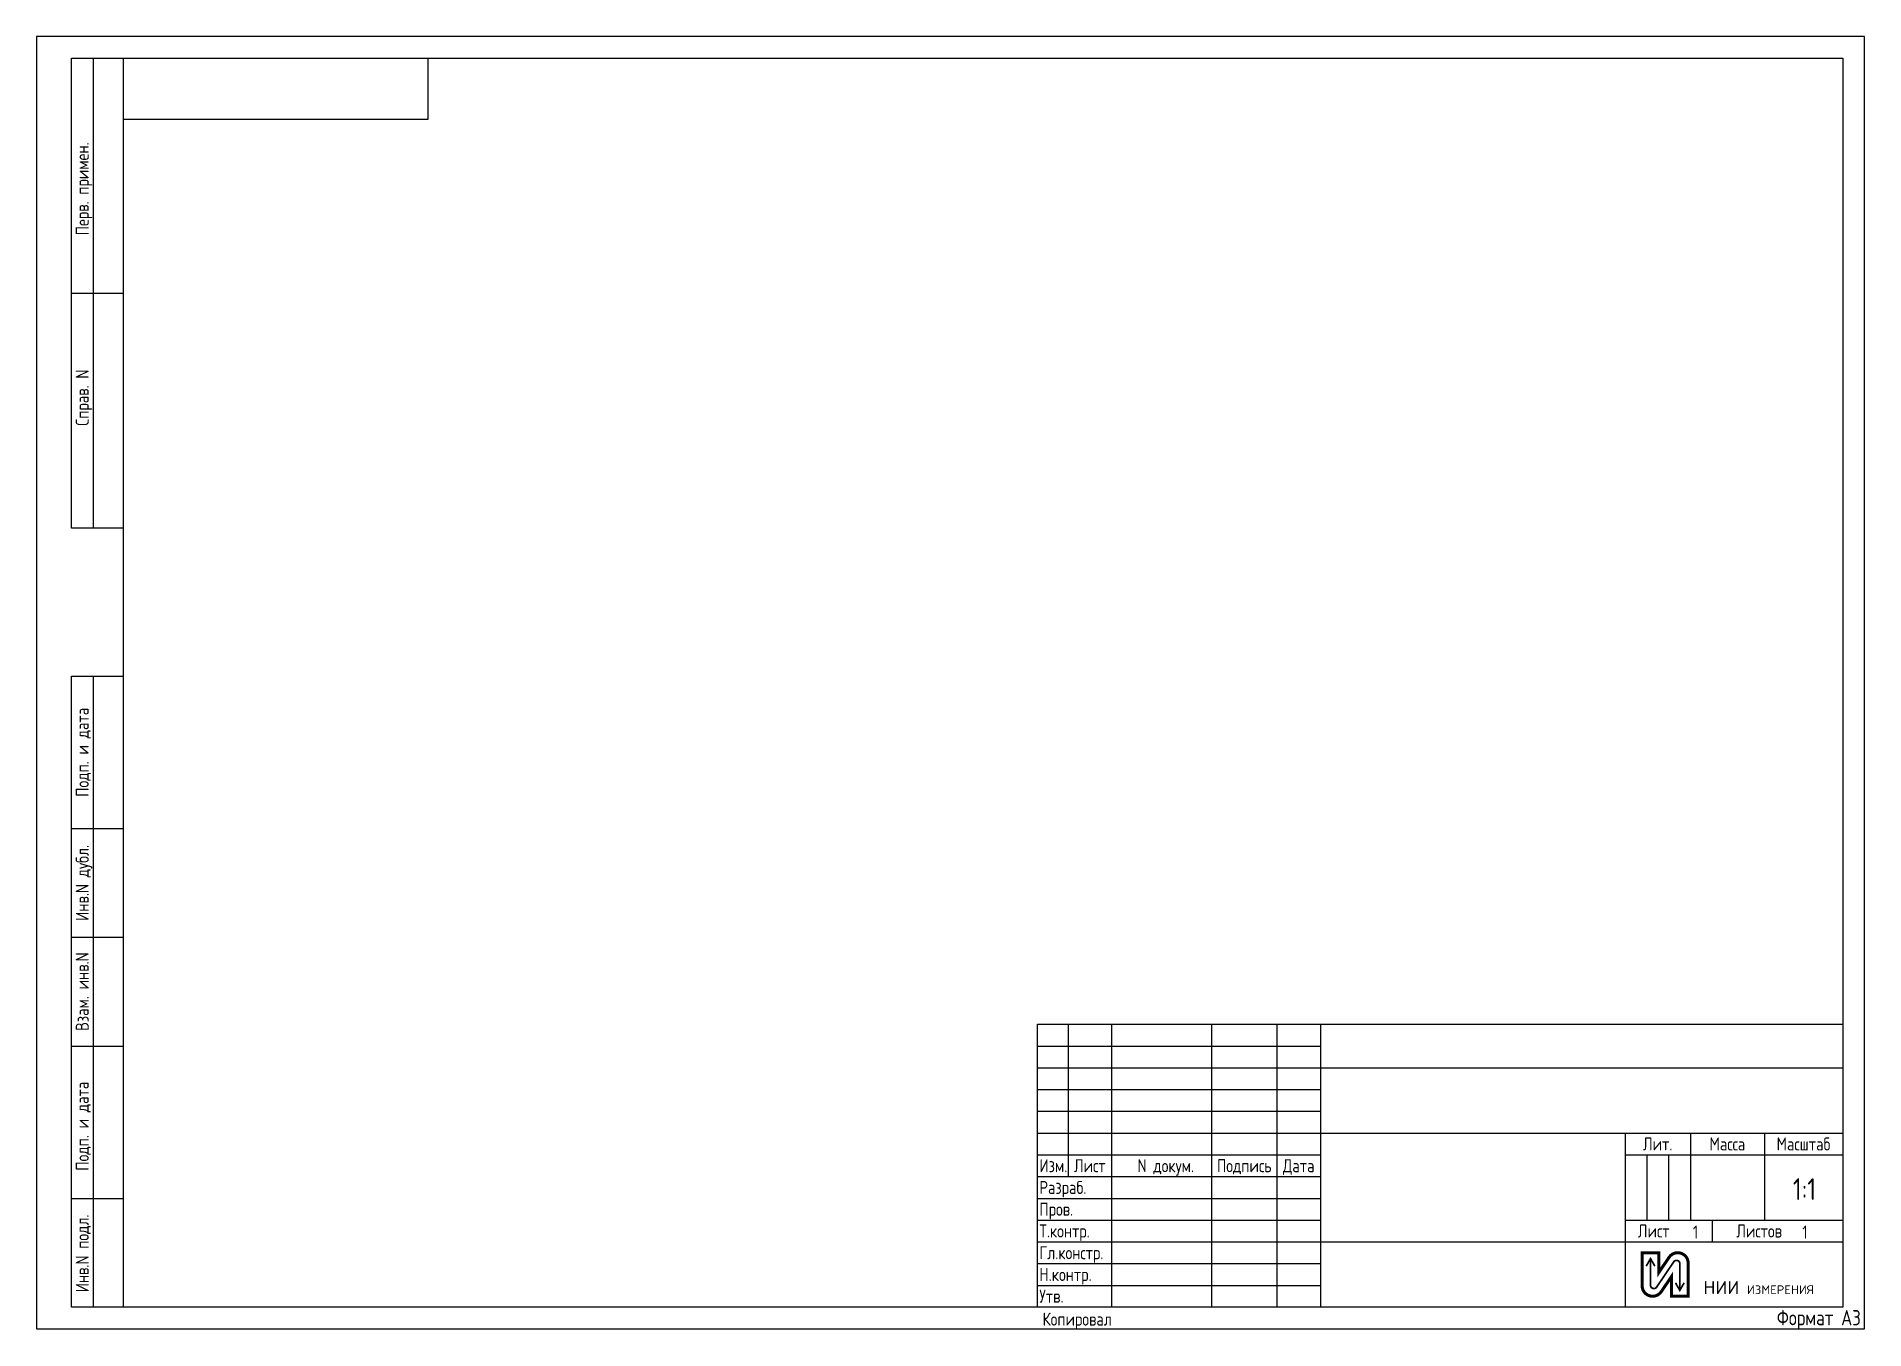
# Paper-space layout 'А3 (1)' of a CAD drawing. Header units: millimetres. Extents: x 0 to 420, y 0 to 297.
import ezdxf
from ezdxf.enums import TextEntityAlignment as Align

# ---------------------------------------------------------------- set-up
doc = ezdxf.new("R2010")
doc.units = ezdxf.units.MM
doc.styles.add('ROMAND', font='romand')
doc.styles.add('TEXT', font='TXTA.SHX')
doc.styles.add('ГОСТ_А_2', font='')
doc.styles.get('ГОСТ_А_2').set_extended_font_data('GOST_type_A')

# ---------------------------------------------------------------- blocks, each defined once
blk = doc.blocks.new('LBL_BV', base_point=(539, 20))
at = {"color": 7, "const_width": 0.7}
blk.add_lwpolyline([(549.65474, 7.5), (553.500306, 7.5), (553.500306, 15.096521, 0.739961), (549.104253, 16.44053), (546.770566, 12.980696), (546.770566, 17.5), (542.925, 17.5), (542.925, 9.903479, 0.739961), (547.321053, 8.55947), (549.65474, 12.019304)], format="xyb", close=True, dxfattribs=at)
at = {"color": 7, "const_width": 0.4}
for points in [[(543.847783, 14.413515), (544.847783, 16.145566), (545.847783, 14.413515)], [(550.577523, 10.586485), (551.577523, 8.854434), (552.577523, 10.586485)]]:
    blk.add_lwpolyline(points, dxfattribs=at)
blk.add_lwpolyline([(544.847783, 16.145566), (544.847783, 10.027031, 0.739961), (546.25452, 9.596948), (550.170786, 15.403052, -0.739961), (551.577523, 14.972969), (551.577523, 8.854434)], format="xyb", dxfattribs=at)
at = {"style": 'ROMAND'}
for s, height, p in [('НИИ', 3, (557.000306, 8)), ('ИЗМЕРЕНИЯ', 2, (567.000306, 8))]:
    blk.add_text(s, height=height, dxfattribs=at).set_placement(p)
blk = doc.blocks.new('ГОСТ A3_print_NII')
for p, q in [((90, 278), (90, 292)), ((20, 278), (90, 278)), ((230, 70), (415, 70)), ((230, 5), (230, 70)), ((237, 70), (237, 35)), ((247, 70), (247, 5)), ((270, 70), (270, 5)), ((285, 70), (285, 5)), ((295, 70), (295, 5)), ((230, 65), (295, 65)), ((230, 60), (295, 60)), ((295, 60), (415, 60)), ((230, 55), (295, 55)), ((230, 55), (295, 55)), ((230, 50), (295, 50)), ((230, 45), (295, 45)), ((295, 45), (415, 45)), ((365, 45), (365, 5)), ((380, 45), (380, 25)), ((397, 45), (397, 25)), ((230, 40), (295, 40)), ((365, 40), (415, 40)), ((370, 40), (370, 25)), ((375, 40), (375, 25)), ((230, 35), (295, 35)), ((230, 30), (295, 30)), ((230, 25), (295, 25)), ((365, 25), (415, 25)), ((385, 25), (385, 20)), ((230, 20), (295, 20)), ((230, 20), (247, 20)), ((247, 20), (270, 20)), ((295, 20), (415, 20)), ((230, 15), (295, 15)), ((230, 10), (295, 10))]:
    blk.add_line(p, q)
for points in [[(0, 0), (420, 0), (420, 297), (0, 297)], [(20, 292), (415, 292), (415, 5), (20, 5)]]:
    blk.add_lwpolyline(points, close=True)
for points in [[(20, 184), (8, 184), (8, 292), (20, 292)], [(13, 292), (13, 184)], [(8, 238), (20, 238)], [(20, 5), (8, 5), (8, 150), (20, 150)], [(13, 150), (13, 5)], [(8, 115), (20, 115)], [(8, 90), (20, 90)], [(8, 65), (20, 65)], [(8, 30), (20, 30)]]:
    blk.add_lwpolyline(points)
blk.add_blockref('LBL_BV', (365, 20))
at = {"style": 'ГОСТ_А_2'}
for s, p in [('Перв. примен.', (12, 262)), ('Справ. N', (12, 214)), ('Подп. и дата', (12, 132.5)), ('Инв.N дубл.', (12, 102.5)), ('Взам. инв.N', (12, 77.5)), ('Подп. и дата', (12, 46.57)), ('Инв.N подл.', (12, 17.35))]:
    blk.add_text(s, height=3, rotation=90, dxfattribs=at).set_placement(p, align=Align.CENTER)
for s, p in [('Лит.', (372.5, 41)), ('Масса', (388.5, 41)), ('Масштаб', (406, 41)), ('Изм.', (233.65, 36)), ('Лист', (242, 36)), ('N докум.', (259.47, 36)), ('Подпись', (277.5, 36)), ('Дата', (290, 36)), ('Лист', (371.58, 21)), ('Листов', (395.81, 21))]:
    blk.add_text(s, height=3, dxfattribs=at).set_placement(p, align=Align.CENTER)
for s, p in [('Разраб.', (230.42, 31)), ('Пров.', (230.42, 26)), ('Т.контр.', (230.42, 21)), ('Гл.констр.', (230.42, 16)), ('Н.контр.', (230.42, 11)), ('Утв.', (230.42, 6)), ('Копировал', (231.16, 0.74))]:
    blk.add_text(s, height=3, dxfattribs=at).set_placement(p)
blk.add_attdef('NUMBER2', text='', height=5, rotation=180, dxfattribs=at).set_placement((55.26, 288.1), align=Align.CENTER)
at = {"lineweight": 30, "style": 'ГОСТ_А_2'}
for tag, height, p in [('NUMBER1', 7, (360, 49.83)), ('TITLE_1', 4, (329.46, 39.7)), ('TITLE_2', 4, (329.46, 33.96)), ('TITLE_3', 4, (329.46, 27.88)), ('TITLE_4', 4, (329.46, 22.13))]:
    blk.add_attdef(tag, text='', height=height, dxfattribs=at).set_placement(p, align=Align.CENTER)
at = {"width": 0.5}
for tag, p in [('DATA_IZ', (289.76, 41.09)), ('DATA_RZ', (289.76, 31.09)), ('DATA_PR', (289.76, 26.09)), ('DATA_TK', (289.76, 21.09)), ('DATA_GT', (289.76, 16.09)), ('DATA_NK', (289.76, 11.09)), ('DATA_UT', (289.76, 6.09))]:
    blk.add_attdef(tag, text='', height=2.5, dxfattribs=at).set_placement(p, align=Align.CENTER)
at = {"style": 'ГОСТ_А_2'}
for tag, p in [('MAKE_IT', (247.6, 31.27)), ('CHECK_IT', (247.6, 26.34)), ('T_CNTRL', (247.6, 21.27)), ('LS', (379.04, 20.75)), ('LSS', (405.73, 20.75)), ('KONSTR_GL', (247.46, 16.2)), ('M_UP', (306.15, 14.66)), ('N_CNTRL', (247.6, 11.42)), ('M_CEN', (295.8, 10.46)), ('UTW', (247.6, 6.21)), ('M_DOWN', (306.03, 6.05))]:
    blk.add_attdef(tag, p, '', height=3, dxfattribs=at)
at = {"style": 'ГОСТ_А_2', "width": 0.8}
for tag, p in [('LT1', (367.48, 33.1)), ('LT2', (372.45, 33.1)), ('LT3', (377.47, 33.1))]:
    blk.add_attdef(tag, text='', height=3, dxfattribs=at).set_placement(p, align=Align.MIDDLE_CENTER)
at = {"style": 'ГОСТ_А_2'}
for tag, height, p in [('MASS', 3, (388.5, 31.79)), ('SCALE', 5, (406.23, 29.63))]:
    blk.add_attdef(tag, text='', height=height, dxfattribs=at).set_placement(p, align=Align.CENTER)
blk.add_attdef('FORMAT_4', text='', height=3.5, dxfattribs=at).set_placement((419.17, 2.57), align=Align.MIDDLE_RIGHT)
at = {"style": 'TEXT', "width": 0.8}
blk.add_attdef('DWGPREFIX\\DWGNAME', text='', height=2, dxfattribs=at).set_placement((302.1, 1.63), align=Align.CENTER)

psp = doc.layouts.new('А3 (1)')

# ---------------------------------------------------------------- block references
psp.add_blockref('ГОСТ A3_print_NII', (0, 0)).add_auto_attribs({'SCALE': '1:1', 'LS': ' 1', 'LSS': '1', 'FORMAT_4': 'Формат А3'})

doc.saveas('drawing.dxf')
